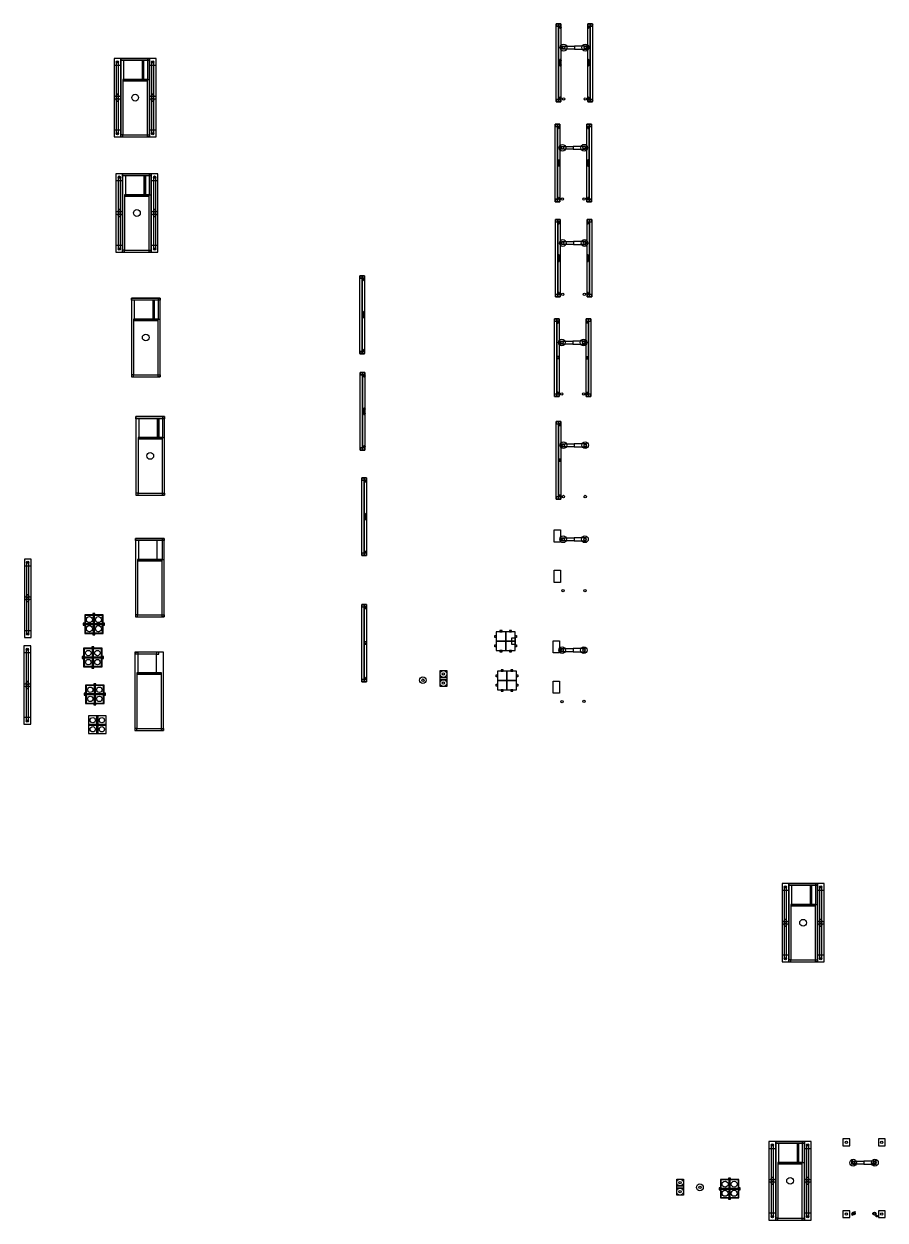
# Model space of a CAD drawing. Header units: millimetres. Extents: x -2747 to -1468, y 545 to 3386.
# Drawn here: x -2747 to -1468, y 545 to 2322 of the extents above; entities that cross this region are included whole.
import ezdxf

# ---------------------------------------------------------------- set-up
doc = ezdxf.new("R2010")
doc.units = ezdxf.units.MM
doc.header["$MEASUREMENT"] = 0

msp = doc.modelspace()

# ---------------------------------------------------------------- linework, layer by layer
for p, q in [((-1517.3, 632.4, 3), (-1515.2, 630.3, 3)), ((-1480.8, 632.4, 3), (-1482.8, 630.3, 3)), ((-1517.3, 551.9, 3), (-1511.6, 557.7, 3)), ((-1511.6, 556.1, 3), (-1517.3, 551.9, 3)), ((-1517.3, 551.9, 3), (-1515.3, 553.9, 3)), ((-1515.3, 553.9, 3), (-1511.6, 557.7, 3)), ((-1480.8, 551.9, 3), (-1482.9, 553.9, 3))]:
    msp.add_line(p, q)
for points, elevation in [([(-1952.6, 2206.4), (-1956.1, 2206.4), (-1956.1, 2321.6), (-1952.6, 2321.6)], 5), ([(-1949.1, 2321.6), (-1956.1, 2321.6), (-1956.1, 2318.1), (-1949.1, 2318.1)], 5), ([(-1956.1, 2318.1), (-1956.1, 2321.6), (-1952.6, 2321.6), (-1952.6, 2318.1)], 5), ([(-1949.1, 2206.4), (-1952.6, 2206.4), (-1952.6, 2321.6), (-1949.1, 2321.6)], 5), ([(-1952.6, 2316.4), (-1949.1, 2316.4), (-1949.1, 2318.1), (-1952.6, 2318.1)], 5), ([(-1909.1, 2321.6), (-1905.6, 2321.6), (-1905.6, 2206.4), (-1909.1, 2206.4)], 5), ([(-1909.1, 2318.1), (-1902.1, 2318.1), (-1902.1, 2321.6), (-1909.1, 2321.6)], 5), ([(-1909.1, 2318.1), (-1905.6, 2318.1), (-1905.6, 2316.4), (-1909.1, 2316.4)], 5), ([(-1905.6, 2321.6), (-1902.1, 2321.6), (-1902.1, 2206.4), (-1905.6, 2206.4)], 5), ([(-1905.6, 2318.1), (-1902.1, 2318.1), (-1902.1, 2321.6), (-1905.6, 2321.6)], 5), ([(-1929.1, 2284.2), (-1947.3, 2284.2), (-1947.3, 2288.6), (-1929.1, 2288.6)], 3), ([(-1929.1, 2284.2), (-1910.8, 2284.2), (-1910.8, 2288.6), (-1929.1, 2288.6)], 3), ([(-2612.8, 2153.8), (-2602.8, 2153.8), (-2602.8, 2270.3), (-2612.8, 2270.3)], -145.5), ([(-2612.8, 2260.3), (-2602.8, 2260.3), (-2602.8, 2270.3), (-2612.8, 2270.3)], -145.5), ([(-2609.6, 2158.8), (-2606.1, 2158.8), (-2606.1, 2265.3), (-2609.6, 2265.3)], -145.5), ([(-2602.8, 2153.8), (-2560.3, 2153.8), (-2560.3, 2270.3), (-2602.8, 2270.3)], -145.5), ([(-2602.8, 2153.8), (-2560.3, 2153.8), (-2560.3, 2270.3), (-2602.8, 2270.3)], -142.5), ([(-2602.8, 2270.3), (-2560.3, 2270.3), (-2560.3, 2267.3), (-2602.8, 2267.3)], -142.5), ([(-2598.6, 2239.3), (-2570.6, 2239.3), (-2570.6, 2267.3), (-2598.6, 2267.3)], -142.5), ([(-2570.6, 2239.3), (-2568.6, 2239.3), (-2568.6, 2267.3), (-2570.6, 2267.3)], -142.5), ([(-2563.3, 2239.3), (-2560.3, 2239.3), (-2560.3, 2270.3), (-2563.3, 2270.3)], -142.5), ([(-2560.3, 2153.8), (-2550.3, 2153.8), (-2550.3, 2270.3), (-2560.3, 2270.3)], -145.5), ([(-2560.3, 2260.3), (-2550.3, 2260.3), (-2550.3, 2270.3), (-2560.3, 2270.3)], -145.5), ([(-2557.1, 2158.8), (-2553.6, 2158.8), (-2553.6, 2265.3), (-2557.1, 2265.3)], -145.5), ([(-1952.6, 2265.8), (-1949.1, 2265.8), (-1949.1, 2267.5), (-1952.6, 2267.5)], 5), ([(-1952.6, 2264), (-1949.1, 2264), (-1949.1, 2265.8), (-1952.6, 2265.8)], 5), ([(-1952.6, 2264), (-1949.1, 2264), (-1949.1, 2262.3), (-1952.6, 2262.3)], 5), ([(-1949.1, 2262.3), (-1952.6, 2262.3), (-1952.6, 2260.5), (-1949.1, 2260.5)], 5), ([(-1909.1, 2265.8), (-1905.6, 2265.8), (-1905.6, 2267.5), (-1909.1, 2267.5)], 5), ([(-1905.6, 2264), (-1909.1, 2264), (-1909.1, 2265.8), (-1905.6, 2265.8)], 5), ([(-1905.6, 2264), (-1909.1, 2264), (-1909.1, 2262.3), (-1905.6, 2262.3)], 5), ([(-1905.6, 2262.3), (-1909.1, 2262.3), (-1909.1, 2260.5), (-1905.6, 2260.5)], 5), ([(-2599.8, 2237.3), (-2563.3, 2237.3), (-2563.3, 2239.3), (-2599.8, 2239.3)], -142.5), ([(-2599.8, 2237.3), (-2598.6, 2237.3), (-2598.6, 2239.3), (-2599.8, 2239.3)], -142.5), ([(-2587.1, 2239.3), (-2584.6, 2239.3), (-2584.6, 2237.3), (-2587.1, 2237.3)], -142.5), ([(-2584.6, 2239.3), (-2582.1, 2239.3), (-2582.1, 2237.3), (-2584.6, 2237.3)], -142.5), ([(-2599.8, 2156.8), (-2563.3, 2156.8), (-2563.3, 2237.3), (-2599.8, 2237.3)], -142.5), ([(-2612.8, 2210.6), (-2602.8, 2210.6), (-2602.8, 2213.6), (-2612.8, 2213.6)], -145.5), ([(-2609.6, 2213.6), (-2606.1, 2213.6), (-2606.1, 2217.1), (-2609.6, 2217.1)], -145.5), ([(-2609.6, 2207.1), (-2606.1, 2207.1), (-2606.1, 2210.6), (-2609.6, 2210.6)], -145.5), ([(-2560.3, 2210.6), (-2550.3, 2210.6), (-2550.3, 2213.6), (-2560.3, 2213.6)], -145.5), ([(-2557.1, 2213.6), (-2553.6, 2213.6), (-2553.6, 2217.1), (-2557.1, 2217.1)], -145.5), ([(-2557.1, 2207.1), (-2553.6, 2207.1), (-2553.6, 2210.6), (-2557.1, 2210.6)], -145.5), ([(-1949.1, 2209.6), (-1956.1, 2209.6), (-1956.1, 2206.1), (-1949.1, 2206.1)], 5), ([(-1956.1, 2209.6), (-1956.1, 2206.1), (-1952.6, 2206.1), (-1952.6, 2209.6)], 5), ([(-1949.1, 2209.6), (-1952.6, 2209.6), (-1952.6, 2211.4), (-1949.1, 2211.4)], 5), ([(-1905.6, 2211.4), (-1909.1, 2211.4), (-1909.1, 2209.6), (-1905.6, 2209.6)], 5), ([(-1909.1, 2206.1), (-1902.1, 2206.1), (-1902.1, 2209.6), (-1909.1, 2209.6)], 5), ([(-1905.6, 2209.6), (-1905.6, 2206.1), (-1902.1, 2206.1), (-1902.1, 2209.6)], 5), ([(-1954.3, 2057.6), (-1957.8, 2057.6), (-1957.8, 2172.8), (-1954.3, 2172.8)], 5), ([(-1950.8, 2172.8), (-1957.8, 2172.8), (-1957.8, 2169.3), (-1950.8, 2169.3)], 5), ([(-1957.8, 2169.3), (-1957.8, 2172.8), (-1954.3, 2172.8), (-1954.3, 2169.3)], 5), ([(-1950.8, 2057.6), (-1954.3, 2057.6), (-1954.3, 2172.8), (-1950.8, 2172.8)], 5), ([(-1954.3, 2167.6), (-1950.8, 2167.6), (-1950.8, 2169.3), (-1954.3, 2169.3)], 5), ([(-1910.8, 2172.8), (-1907.3, 2172.8), (-1907.3, 2057.6), (-1910.8, 2057.6)], 5), ([(-1910.8, 2169.3), (-1903.8, 2169.3), (-1903.8, 2172.8), (-1910.8, 2172.8)], 5), ([(-1910.8, 2169.3), (-1907.3, 2169.3), (-1907.3, 2167.6), (-1910.8, 2167.6)], 5), ([(-1907.3, 2172.8), (-1903.8, 2172.8), (-1903.8, 2057.6), (-1907.3, 2057.6)], 5), ([(-1907.3, 2169.3), (-1903.8, 2169.3), (-1903.8, 2172.8), (-1907.3, 2172.8)], 5), ([(-2612.8, 2153.8), (-2602.8, 2153.8), (-2602.8, 2163.8), (-2612.8, 2163.8)], -145.5), ([(-2599.8, 2156.8), (-2602.8, 2156.8), (-2602.8, 2153.8), (-2599.8, 2153.8)], -142.5), ([(-2563.3, 2156.8), (-2560.3, 2156.8), (-2560.3, 2153.8), (-2563.3, 2153.8)], -142.5), ([(-2560.3, 2153.8), (-2550.3, 2153.8), (-2550.3, 2163.8), (-2560.3, 2163.8)], -145.5), ([(-1930.8, 2135.4), (-1949.1, 2135.4), (-1949.1, 2139.8), (-1930.8, 2139.8)], 3), ([(-1930.8, 2135.4), (-1912.6, 2135.4), (-1912.6, 2139.8), (-1930.8, 2139.8)], 3), ([(-1954.3, 2117), (-1950.8, 2117), (-1950.8, 2118.7), (-1954.3, 2118.7)], 5), ([(-1954.3, 2115.2), (-1950.8, 2115.2), (-1950.8, 2117), (-1954.3, 2117)], 5), ([(-1954.3, 2115.2), (-1950.8, 2115.2), (-1950.8, 2113.5), (-1954.3, 2113.5)], 5), ([(-1910.8, 2117), (-1907.3, 2117), (-1907.3, 2118.7), (-1910.8, 2118.7)], 5), ([(-1907.3, 2115.2), (-1910.8, 2115.2), (-1910.8, 2117), (-1907.3, 2117)], 5), ([(-1907.3, 2115.2), (-1910.8, 2115.2), (-1910.8, 2113.5), (-1907.3, 2113.5)], 5), ([(-2610.2, 1982.5), (-2600.2, 1982.5), (-2600.2, 2099), (-2610.2, 2099)], -145.5), ([(-2610.2, 2089), (-2600.2, 2089), (-2600.2, 2099), (-2610.2, 2099)], -145.5), ([(-2600.2, 1982.5), (-2557.7, 1982.5), (-2557.7, 2099), (-2600.2, 2099)], -145.5), ([(-2600.2, 1982.5), (-2557.7, 1982.5), (-2557.7, 2099), (-2600.2, 2099)], -142.5), ([(-2600.2, 2099), (-2557.7, 2099), (-2557.7, 2096), (-2600.2, 2096)], -142.5), ([(-2560.7, 2068), (-2557.7, 2068), (-2557.7, 2099), (-2560.7, 2099)], -142.5), ([(-2557.7, 1982.5), (-2547.7, 1982.5), (-2547.7, 2099), (-2557.7, 2099)], -145.5), ([(-2557.7, 2089), (-2547.7, 2089), (-2547.7, 2099), (-2557.7, 2099)], -145.5), ([(-1950.8, 2113.5), (-1954.3, 2113.5), (-1954.3, 2111.7), (-1950.8, 2111.7)], 5), ([(-1907.3, 2113.5), (-1910.8, 2113.5), (-1910.8, 2111.7), (-1907.3, 2111.7)], 5), ([(-2606.9, 1987.5), (-2603.4, 1987.5), (-2603.4, 2094), (-2606.9, 2094)], -145.5), ([(-2595.9, 2068), (-2567.9, 2068), (-2567.9, 2096), (-2595.9, 2096)], -142.5), ([(-2567.9, 2068), (-2565.9, 2068), (-2565.9, 2096), (-2567.9, 2096)], -142.5), ([(-2554.4, 1987.5), (-2550.9, 1987.5), (-2550.9, 2094), (-2554.4, 2094)], -145.5), ([(-2597.2, 2066), (-2560.7, 2066), (-2560.7, 2068), (-2597.2, 2068)], -142.5), ([(-2597.2, 2066), (-2595.9, 2066), (-2595.9, 2068), (-2597.2, 2068)], -142.5), ([(-2597.2, 1985.5), (-2560.7, 1985.5), (-2560.7, 2066), (-2597.2, 2066)], -142.5), ([(-2584.4, 2068), (-2581.9, 2068), (-2581.9, 2066), (-2584.4, 2066)], -142.5), ([(-2581.9, 2068), (-2579.4, 2068), (-2579.4, 2066), (-2581.9, 2066)], -142.5), ([(-1950.8, 2061.1), (-1957.8, 2061.1), (-1957.8, 2057.6), (-1950.8, 2057.6)], 5), ([(-1957.8, 2061.1), (-1957.8, 2057.6), (-1954.3, 2057.6), (-1954.3, 2061.1)], 5), ([(-1950.8, 2061.1), (-1954.3, 2061.1), (-1954.3, 2062.8), (-1950.8, 2062.8)], 5), ([(-1907.3, 2062.8), (-1910.8, 2062.8), (-1910.8, 2061.1), (-1907.3, 2061.1)], 5), ([(-1910.8, 2057.6), (-1903.8, 2057.6), (-1903.8, 2061.1), (-1910.8, 2061.1)], 5), ([(-1907.3, 2061.1), (-1907.3, 2057.6), (-1903.8, 2057.6), (-1903.8, 2061.1)], 5), ([(-2606.9, 2042.3), (-2603.4, 2042.3), (-2603.4, 2045.8), (-2606.9, 2045.8)], -145.5), ([(-2554.4, 2042.3), (-2550.9, 2042.3), (-2550.9, 2045.8), (-2554.4, 2045.8)], -145.5), ([(-2610.2, 2039.3), (-2600.2, 2039.3), (-2600.2, 2042.3), (-2610.2, 2042.3)], -145.5), ([(-2606.9, 2035.8), (-2603.4, 2035.8), (-2603.4, 2039.3), (-2606.9, 2039.3)], -145.5), ([(-2557.7, 2039.3), (-2547.7, 2039.3), (-2547.7, 2042.3), (-2557.7, 2042.3)], -145.5), ([(-2554.4, 2035.8), (-2550.9, 2035.8), (-2550.9, 2039.3), (-2554.4, 2039.3)], -145.5), ([(-1953.8, 1916.1), (-1957.3, 1916.1), (-1957.3, 2031.3), (-1953.8, 2031.3)], 5), ([(-1950.3, 2031.3), (-1957.3, 2031.3), (-1957.3, 2027.8), (-1950.3, 2027.8)], 5), ([(-1950.3, 1916.1), (-1953.8, 1916.1), (-1953.8, 2031.3), (-1950.3, 2031.3)], 5), ([(-1953.8, 2026.1), (-1950.3, 2026.1), (-1950.3, 2027.8), (-1953.8, 2027.8)], 5), ([(-1910.3, 2031.3), (-1906.8, 2031.3), (-1906.8, 1916.1), (-1910.3, 1916.1)], 5), ([(-1910.3, 2027.8), (-1903.3, 2027.8), (-1903.3, 2031.3), (-1910.3, 2031.3)], 5), ([(-1910.3, 2027.8), (-1906.8, 2027.8), (-1906.8, 2026.1), (-1910.3, 2026.1)], 5), ([(-1906.8, 2031.3), (-1903.3, 2031.3), (-1903.3, 1916.1), (-1906.8, 1916.1)], 5), ([(-2610.2, 1982.5), (-2600.2, 1982.5), (-2600.2, 1992.5), (-2610.2, 1992.5)], -145.5), ([(-2557.7, 1982.5), (-2547.7, 1982.5), (-2547.7, 1992.5), (-2557.7, 1992.5)], -145.5), ([(-1930.3, 1993.9), (-1948.5, 1993.9), (-1948.5, 1998.3), (-1930.3, 1998.3)], 3), ([(-1930.3, 1993.9), (-1912, 1993.9), (-1912, 1998.3), (-1930.3, 1998.3)], 3), ([(-2597.2, 1985.5), (-2600.2, 1985.5), (-2600.2, 1982.5), (-2597.2, 1982.5)], -142.5), ([(-2560.7, 1985.5), (-2557.7, 1985.5), (-2557.7, 1982.5), (-2560.7, 1982.5)], -142.5), ([(-1953.8, 1975.5), (-1950.3, 1975.5), (-1950.3, 1977.2), (-1953.8, 1977.2)], 5), ([(-1953.8, 1973.7), (-1950.3, 1973.7), (-1950.3, 1975.5), (-1953.8, 1975.5)], 5), ([(-1953.8, 1973.7), (-1950.3, 1973.7), (-1950.3, 1972), (-1953.8, 1972)], 5), ([(-1910.3, 1975.5), (-1906.8, 1975.5), (-1906.8, 1977.2), (-1910.3, 1977.2)], 5), ([(-1906.8, 1973.7), (-1910.3, 1973.7), (-1910.3, 1975.5), (-1906.8, 1975.5)], 5), ([(-1906.8, 1973.7), (-1910.3, 1973.7), (-1910.3, 1972), (-1906.8, 1972)], 5), ([(-1950.3, 1972), (-1953.8, 1972), (-1953.8, 1970.2), (-1950.3, 1970.2)], 5), ([(-1906.8, 1972), (-1910.3, 1972), (-1910.3, 1970.2), (-1906.8, 1970.2)], 5), ([(-2244.5, 1832), (-2248, 1832), (-2248, 1947.3), (-2244.5, 1947.3)], 5), ([(-2241, 1947.3), (-2248, 1947.3), (-2248, 1943.8), (-2241, 1943.8)], 5), ([(-2248, 1943.8), (-2248, 1947.3), (-2244.5, 1947.3), (-2244.5, 1943.8)], 5), ([(-2241, 1832), (-2244.5, 1832), (-2244.5, 1947.3), (-2241, 1947.3)], 5), ([(-2244.5, 1942), (-2241, 1942), (-2241, 1943.8), (-2244.5, 1943.8)], 5), ([(-1950.3, 1919.6), (-1957.3, 1919.6), (-1957.3, 1916.1), (-1950.3, 1916.1)], 5), ([(-1950.3, 1919.6), (-1953.8, 1919.6), (-1953.8, 1921.3), (-1950.3, 1921.3)], 5), ([(-1906.8, 1921.3), (-1910.3, 1921.3), (-1910.3, 1919.6), (-1906.8, 1919.6)], 5), ([(-1910.3, 1916.1), (-1903.3, 1916.1), (-1903.3, 1919.6), (-1910.3, 1919.6)], 5), ([(-2587.1, 1797.6), (-2544.6, 1797.6), (-2544.6, 1914.1), (-2587.1, 1914.1)], -145.5), ([(-2587.1, 1797.6), (-2544.6, 1797.6), (-2544.6, 1914.1), (-2587.1, 1914.1)], -142.5), ([(-2587.1, 1914.1), (-2544.6, 1914.1), (-2544.6, 1911.1), (-2587.1, 1911.1)], -142.5), ([(-2582.8, 1883.1), (-2554.8, 1883.1), (-2554.8, 1911.1), (-2582.8, 1911.1)], -142.5), ([(-2554.8, 1883.1), (-2552.8, 1883.1), (-2552.8, 1911.1), (-2554.8, 1911.1)], -142.5), ([(-2547.6, 1883.1), (-2544.6, 1883.1), (-2544.6, 1914.1), (-2547.6, 1914.1)], -142.5), ([(-2244.5, 1891.4), (-2241, 1891.4), (-2241, 1893.2), (-2244.5, 1893.2)], 5), ([(-2244.5, 1889.7), (-2241, 1889.7), (-2241, 1891.4), (-2244.5, 1891.4)], 5), ([(-2244.5, 1889.7), (-2241, 1889.7), (-2241, 1887.9), (-2244.5, 1887.9)], 5), ([(-2241, 1887.9), (-2244.5, 1887.9), (-2244.5, 1886.2), (-2241, 1886.2)], 5), ([(-1955.2, 1768.3), (-1958.7, 1768.3), (-1958.7, 1883.6), (-1955.2, 1883.6)], 5), ([(-1951.7, 1883.6), (-1958.7, 1883.6), (-1958.7, 1880.1), (-1951.7, 1880.1)], 5), ([(-1951.7, 1768.3), (-1955.2, 1768.3), (-1955.2, 1883.6), (-1951.7, 1883.6)], 5), ([(-1911.7, 1883.6), (-1908.2, 1883.6), (-1908.2, 1768.3), (-1911.7, 1768.3)], 5), ([(-1911.7, 1880.1), (-1904.7, 1880.1), (-1904.7, 1883.6), (-1911.7, 1883.6)], 5), ([(-1908.2, 1883.6), (-1904.7, 1883.6), (-1904.7, 1768.3), (-1908.2, 1768.3)], 5), ([(-2584.1, 1881.1), (-2547.6, 1881.1), (-2547.6, 1883.1), (-2584.1, 1883.1)], -142.5), ([(-2584.1, 1881.1), (-2582.8, 1881.1), (-2582.8, 1883.1), (-2584.1, 1883.1)], -142.5), ([(-2584.1, 1800.6), (-2547.6, 1800.6), (-2547.6, 1881.1), (-2584.1, 1881.1)], -142.5), ([(-2571.3, 1883.1), (-2568.8, 1883.1), (-2568.8, 1881.1), (-2571.3, 1881.1)], -142.5), ([(-2568.8, 1883.1), (-2566.3, 1883.1), (-2566.3, 1881.1), (-2568.8, 1881.1)], -142.5), ([(-1955.2, 1878.3), (-1951.7, 1878.3), (-1951.7, 1880.1), (-1955.2, 1880.1)], 5), ([(-1911.7, 1880.1), (-1908.2, 1880.1), (-1908.2, 1878.3), (-1911.7, 1878.3)], 5), ([(-1931.7, 1846.1), (-1949.9, 1846.1), (-1949.9, 1850.6), (-1931.7, 1850.6)], 3), ([(-1931.7, 1846.1), (-1913.4, 1846.1), (-1913.4, 1850.6), (-1931.7, 1850.6)], 3), ([(-2241, 1835.3), (-2248, 1835.3), (-2248, 1831.8), (-2241, 1831.8)], 5), ([(-2248, 1835.3), (-2248, 1831.8), (-2244.5, 1831.8), (-2244.5, 1835.3)], 5), ([(-2241, 1835.3), (-2244.5, 1835.3), (-2244.5, 1837), (-2241, 1837)], 5), ([(-1955.2, 1825.9), (-1951.7, 1825.9), (-1951.7, 1827.7), (-1955.2, 1827.7)], 5), ([(-1955.2, 1825.9), (-1951.7, 1825.9), (-1951.7, 1824.2), (-1955.2, 1824.2)], 5), ([(-1908.2, 1825.9), (-1911.7, 1825.9), (-1911.7, 1827.7), (-1908.2, 1827.7)], 5), ([(-1908.2, 1825.9), (-1911.7, 1825.9), (-1911.7, 1824.2), (-1908.2, 1824.2)], 5), ([(-2584.1, 1800.6), (-2587.1, 1800.6), (-2587.1, 1797.6), (-2584.1, 1797.6)], -142.5), ([(-2547.6, 1800.6), (-2544.6, 1800.6), (-2544.6, 1797.6), (-2547.6, 1797.6)], -142.5), ([(-2243.7, 1688.6), (-2247.2, 1688.6), (-2247.2, 1803.9), (-2243.7, 1803.9)], 5), ([(-2240.2, 1803.9), (-2247.2, 1803.9), (-2247.2, 1800.4), (-2240.2, 1800.4)], 5), ([(-2247.2, 1800.4), (-2247.2, 1803.9), (-2243.7, 1803.9), (-2243.7, 1800.4)], 5), ([(-2240.2, 1688.6), (-2243.7, 1688.6), (-2243.7, 1803.9), (-2240.2, 1803.9)], 5), ([(-2243.7, 1798.6), (-2240.2, 1798.6), (-2240.2, 1800.4), (-2243.7, 1800.4)], 5), ([(-1951.7, 1771.8), (-1958.7, 1771.8), (-1958.7, 1768.3), (-1951.7, 1768.3)], 5), ([(-1951.7, 1771.8), (-1955.2, 1771.8), (-1955.2, 1773.6), (-1951.7, 1773.6)], 5), ([(-1908.2, 1773.6), (-1911.7, 1773.6), (-1911.7, 1771.8), (-1908.2, 1771.8)], 5), ([(-1911.7, 1768.3), (-1904.7, 1768.3), (-1904.7, 1771.8), (-1911.7, 1771.8)], 5), ([(-2243.7, 1748), (-2240.2, 1748), (-2240.2, 1749.8), (-2243.7, 1749.8)], 5), ([(-2243.7, 1746.3), (-2240.2, 1746.3), (-2240.2, 1748), (-2243.7, 1748)], 5), ([(-2243.7, 1746.3), (-2240.2, 1746.3), (-2240.2, 1744.5), (-2243.7, 1744.5)], 5), ([(-2240.2, 1744.5), (-2243.7, 1744.5), (-2243.7, 1742.8), (-2240.2, 1742.8)], 5), ([(-2580.3, 1621.8), (-2537.8, 1621.8), (-2537.8, 1738.3), (-2580.3, 1738.3)], -148.5), ([(-2580.3, 1621.8), (-2537.8, 1621.8), (-2537.8, 1738.3), (-2580.3, 1738.3)], -145.5), ([(-2580.3, 1738.3), (-2537.8, 1738.3), (-2537.8, 1735.3), (-2580.3, 1735.3)], -145.5), ([(-2576.1, 1707.3), (-2548.1, 1707.3), (-2548.1, 1735.3), (-2576.1, 1735.3)], -145.5), ([(-2548.1, 1707.3), (-2546.1, 1707.3), (-2546.1, 1735.3), (-2548.1, 1735.3)], -145.5), ([(-2540.8, 1707.3), (-2537.8, 1707.3), (-2537.8, 1738.3), (-2540.8, 1738.3)], -145.5), ([(-1952.8, 1615.9), (-1956.3, 1615.9), (-1956.3, 1731.1), (-1952.8, 1731.1)], 5), ([(-1949.3, 1731.1), (-1956.3, 1731.1), (-1956.3, 1727.6), (-1949.3, 1727.6)], 5), ([(-1949.3, 1615.9), (-1952.8, 1615.9), (-1952.8, 1731.1), (-1949.3, 1731.1)], 5), ([(-1952.8, 1725.9), (-1949.3, 1725.9), (-1949.3, 1727.6), (-1952.8, 1727.6)], 5), ([(-2577.3, 1705.3), (-2540.8, 1705.3), (-2540.8, 1707.3), (-2577.3, 1707.3)], -145.5), ([(-2577.3, 1705.3), (-2576.1, 1705.3), (-2576.1, 1707.3), (-2577.3, 1707.3)], -145.5), ([(-2564.6, 1707.3), (-2562.1, 1707.3), (-2562.1, 1705.3), (-2564.6, 1705.3)], -145.5), ([(-2562.1, 1707.3), (-2559.6, 1707.3), (-2559.6, 1705.3), (-2562.1, 1705.3)], -145.5), ([(-2577.3, 1624.8), (-2540.8, 1624.8), (-2540.8, 1705.3), (-2577.3, 1705.3)], -145.5), ([(-2240.2, 1692.1), (-2247.2, 1692.1), (-2247.2, 1688.6), (-2240.2, 1688.6)], 5), ([(-2247.2, 1692.1), (-2247.2, 1688.6), (-2243.7, 1688.6), (-2243.7, 1692.1)], 5), ([(-2240.2, 1692.1), (-2243.7, 1692.1), (-2243.7, 1693.9), (-2240.2, 1693.9)], 5), ([(-1929.3, 1693.7), (-1947.6, 1693.7), (-1947.6, 1698.1), (-1929.3, 1698.1)], 3), ([(-1929.3, 1693.7), (-1911.1, 1693.7), (-1911.1, 1698.1), (-1929.3, 1698.1)], 3), ([(-1952.8, 1673.5), (-1949.3, 1673.5), (-1949.3, 1675.2), (-1952.8, 1675.2)], 5), ([(-1952.8, 1673.5), (-1949.3, 1673.5), (-1949.3, 1671.7), (-1952.8, 1671.7)], 5), ([(-2241.5, 1532.1), (-2245, 1532.1), (-2245, 1647.3), (-2241.5, 1647.3)], 5), ([(-2238, 1647.3), (-2245, 1647.3), (-2245, 1643.8), (-2238, 1643.8)], 5), ([(-2238, 1532.1), (-2241.5, 1532.1), (-2241.5, 1647.3), (-2238, 1647.3)], 5), ([(-2241.5, 1642.1), (-2238, 1642.1), (-2238, 1643.8), (-2241.5, 1643.8)], 5), ([(-2577.3, 1624.8), (-2580.3, 1624.8), (-2580.3, 1621.8), (-2577.3, 1621.8)], -145.5), ([(-2540.8, 1624.8), (-2537.8, 1624.8), (-2537.8, 1621.8), (-2540.8, 1621.8)], -145.5), ([(-1949.3, 1619.4), (-1956.3, 1619.4), (-1956.3, 1615.9), (-1949.3, 1615.9)], 5), ([(-1949.3, 1619.4), (-1952.8, 1619.4), (-1952.8, 1621.1), (-1949.3, 1621.1)], 5), ([(-2241.5, 1591.5), (-2238, 1591.5), (-2238, 1593.2), (-2241.5, 1593.2)], 5), ([(-2241.5, 1589.7), (-2238, 1589.7), (-2238, 1591.5), (-2241.5, 1591.5)], 5), ([(-2241.5, 1589.7), (-2238, 1589.7), (-2238, 1588), (-2241.5, 1588)], 5), ([(-2238, 1588), (-2241.5, 1588), (-2241.5, 1586.2), (-2238, 1586.2)], 5), ([(-1959, 1552.1), (-1959, 1570.1), (-1949.7, 1570.1), (-1949.7, 1552.1)], 5), ([(-2580.9, 1440.8), (-2538.4, 1440.8), (-2538.4, 1557.3), (-2580.9, 1557.3)], -148.5), ([(-2580.9, 1557.3), (-2538.4, 1557.3), (-2538.4, 1554.3), (-2580.9, 1554.3)], -148.5), ([(-2576.7, 1526.3), (-2548.7, 1526.3), (-2548.7, 1554.3), (-2576.7, 1554.3)], -148.5), ([(-2541.4, 1526.3), (-2538.4, 1526.3), (-2538.4, 1557.3), (-2541.4, 1557.3)], -148.5), ([(-1929.7, 1553.9), (-1948, 1553.9), (-1948, 1558.4), (-1929.7, 1558.4)], 3), ([(-1929.7, 1553.9), (-1911.5, 1553.9), (-1911.5, 1558.4), (-1929.7, 1558.4)], 3), ([(-2238, 1535.6), (-2245, 1535.6), (-2245, 1532.1), (-2238, 1532.1)], 5), ([(-2238, 1535.6), (-2241.5, 1535.6), (-2241.5, 1537.3), (-2238, 1537.3)], 5), ([(-2746, 1410.3), (-2736, 1410.3), (-2736, 1526.8), (-2746, 1526.8)], -18), ([(-2746, 1516.8), (-2736, 1516.8), (-2736, 1526.8), (-2746, 1526.8)], -18), ([(-2742.7, 1415.3), (-2739.2, 1415.3), (-2739.2, 1521.8), (-2742.7, 1521.8)], -18), ([(-2577.9, 1524.3), (-2541.4, 1524.3), (-2541.4, 1526.3), (-2577.9, 1526.3)], -148.5), ([(-2577.9, 1524.3), (-2576.7, 1524.3), (-2576.7, 1526.3), (-2577.9, 1526.3)], -148.5), ([(-2577.9, 1443.8), (-2541.4, 1443.8), (-2541.4, 1524.3), (-2577.9, 1524.3)], -148.5), ([(-1959, 1492.1), (-1959, 1510.1), (-1949.7, 1510.1), (-1949.7, 1492.1)], 5), ([(-2746, 1467.1), (-2736, 1467.1), (-2736, 1470.1), (-2746, 1470.1)], -18), ([(-2742.7, 1470.1), (-2739.2, 1470.1), (-2739.2, 1473.6), (-2742.7, 1473.6)], -18), ([(-2742.7, 1463.6), (-2739.2, 1463.6), (-2739.2, 1467.1), (-2742.7, 1467.1)], -18), ([(-2241.5, 1344.3), (-2245, 1344.3), (-2245, 1459.5), (-2241.5, 1459.5)], 5), ([(-2238, 1459.5), (-2245, 1459.5), (-2245, 1456), (-2238, 1456)], 5), ([(-2238, 1344.3), (-2241.5, 1344.3), (-2241.5, 1459.5), (-2238, 1459.5)], 5), ([(-2656.5, 1416.4), (-2629, 1416.4), (-2629, 1443.9), (-2656.5, 1443.9)], -148.5), ([(-2655.8, 1430.6), (-2643.3, 1430.6), (-2643.3, 1443.1), (-2655.8, 1443.1)], -148.5), ([(-2644.3, 1443.9), (-2641.3, 1443.9), (-2641.3, 1445.9), (-2644.3, 1445.9)], -148.5), ([(-2643.3, 1417.1), (-2642.3, 1417.1), (-2642.3, 1443.1), (-2643.3, 1443.1)], -148.5), ([(-2642.3, 1430.6), (-2629.8, 1430.6), (-2629.8, 1443.1), (-2642.3, 1443.1)], -148.5), ([(-2577.9, 1443.8), (-2580.9, 1443.8), (-2580.9, 1440.8), (-2577.9, 1440.8)], -148.5), ([(-2541.4, 1443.8), (-2538.4, 1443.8), (-2538.4, 1440.8), (-2541.4, 1440.8)], -148.5), ([(-2241.5, 1454.3), (-2238, 1454.3), (-2238, 1456), (-2241.5, 1456)], 5), ([(-2658.5, 1428.6), (-2656.5, 1428.6), (-2656.5, 1431.6), (-2658.5, 1431.6)], -148.5), ([(-2655.8, 1429.6), (-2643.3, 1429.6), (-2643.3, 1430.6), (-2655.8, 1430.6)], -148.5), ([(-2655.8, 1417.1), (-2643.3, 1417.1), (-2643.3, 1429.6), (-2655.8, 1429.6)], -148.5), ([(-2642.3, 1429.6), (-2629.8, 1429.6), (-2629.8, 1430.6), (-2642.3, 1430.6)], -148.5), ([(-2642.3, 1417.1), (-2629.8, 1417.1), (-2629.8, 1429.6), (-2642.3, 1429.6)], -148.5), ([(-2629, 1428.6), (-2627, 1428.6), (-2627, 1431.6), (-2629, 1431.6)], -148.5), ([(-2746, 1410.3), (-2736, 1410.3), (-2736, 1420.3), (-2746, 1420.3)], -18), ([(-2644.3, 1414.4), (-2641.3, 1414.4), (-2641.3, 1416.4), (-2644.3, 1416.4)], -148.5), ([(-2241.5, 1401.9), (-2238, 1401.9), (-2238, 1403.6), (-2241.5, 1403.6)], 5), ([(-1960.5, 1387.4), (-1960.5, 1405.4), (-1951.2, 1405.4), (-1951.2, 1387.4)], 5), ([(-2746.7, 1281.4), (-2736.7, 1281.4), (-2736.7, 1397.9), (-2746.7, 1397.9)], -18), ([(-2746.7, 1387.9), (-2736.7, 1387.9), (-2736.7, 1397.9), (-2746.7, 1397.9)], -18), ([(-2743.5, 1286.4), (-2740, 1286.4), (-2740, 1392.9), (-2743.5, 1392.9)], -18), ([(-2658.1, 1366.7), (-2630.6, 1366.7), (-2630.6, 1394.2), (-2658.1, 1394.2)], -148.5), ([(-2657.4, 1381), (-2644.9, 1381), (-2644.9, 1393.5), (-2657.4, 1393.5)], -148.5), ([(-2645.9, 1394.2), (-2642.9, 1394.2), (-2642.9, 1396.2), (-2645.9, 1396.2)], -148.5), ([(-2644.9, 1367.5), (-2643.9, 1367.5), (-2643.9, 1393.5), (-2644.9, 1393.5)], -148.5), ([(-2643.9, 1381), (-2631.4, 1381), (-2631.4, 1393.5), (-2643.9, 1393.5)], -148.5), ([(-2581.8, 1272.1), (-2539.3, 1272.1), (-2539.3, 1388.6), (-2581.8, 1388.6)], -148.5), ([(-2577.6, 1385.6), (-2580.6, 1385.6), (-2580.6, 1388.6), (-2577.6, 1388.6)], -148.5), ([(-2549.6, 1385.6), (-2546.6, 1385.6), (-2546.6, 1388.6), (-2549.6, 1388.6)], -148.5), ([(-2241.5, 1401.9), (-2238, 1401.9), (-2238, 1400.1), (-2241.5, 1400.1)], 5), ([(-1931.2, 1389.2), (-1949.5, 1389.2), (-1949.5, 1393.7), (-1931.2, 1393.7)], 3), ([(-1931.2, 1389.2), (-1913, 1389.2), (-1913, 1393.7), (-1931.2, 1393.7)], 3), ([(-2660.1, 1379), (-2658.1, 1379), (-2658.1, 1382), (-2660.1, 1382)], -148.5), ([(-2657.4, 1380), (-2644.9, 1380), (-2644.9, 1381), (-2657.4, 1381)], -148.5), ([(-2657.4, 1367.5), (-2644.9, 1367.5), (-2644.9, 1380), (-2657.4, 1380)], -148.5), ([(-2643.9, 1380), (-2631.4, 1380), (-2631.4, 1381), (-2643.9, 1381)], -148.5), ([(-2643.9, 1367.5), (-2631.4, 1367.5), (-2631.4, 1380), (-2643.9, 1380)], -148.5), ([(-2630.6, 1379), (-2628.6, 1379), (-2628.6, 1382), (-2630.6, 1382)], -148.5), ([(-2577.6, 1357.6), (-2549.6, 1357.6), (-2549.6, 1385.6), (-2577.6, 1385.6)], -148.5), ([(-2645.9, 1364.7), (-2642.9, 1364.7), (-2642.9, 1366.7), (-2645.9, 1366.7)], -148.5), ([(-2578.8, 1355.6), (-2542.3, 1355.6), (-2542.3, 1357.6), (-2578.8, 1357.6)], -148.5), ([(-2578.8, 1355.6), (-2577.6, 1355.6), (-2577.6, 1357.6), (-2578.8, 1357.6)], -148.5), ([(-2578.8, 1275.1), (-2542.3, 1275.1), (-2542.3, 1355.6), (-2578.8, 1355.6)], -148.5), ([(-2746.7, 1338.2), (-2736.7, 1338.2), (-2736.7, 1341.2), (-2746.7, 1341.2)], -18), ([(-2743.5, 1341.2), (-2740, 1341.2), (-2740, 1344.7), (-2743.5, 1344.7)], -18), ([(-2743.5, 1334.7), (-2740, 1334.7), (-2740, 1338.2), (-2743.5, 1338.2)], -18), ([(-2655.2, 1312.1), (-2627.7, 1312.1), (-2627.7, 1339.6), (-2655.2, 1339.6)], -148.5), ([(-2654.5, 1326.4), (-2642, 1326.4), (-2642, 1338.9), (-2654.5, 1338.9)], -148.5), ([(-2643, 1339.6), (-2640, 1339.6), (-2640, 1341.6), (-2643, 1341.6)], -148.5), ([(-2642, 1312.9), (-2641, 1312.9), (-2641, 1338.9), (-2642, 1338.9)], -148.5), ([(-2641, 1326.4), (-2628.5, 1326.4), (-2628.5, 1338.9), (-2641, 1338.9)], -148.5), ([(-2238, 1347.8), (-2245, 1347.8), (-2245, 1344.3), (-2238, 1344.3)], 5), ([(-2238, 1347.8), (-2241.5, 1347.8), (-2241.5, 1349.5), (-2238, 1349.5)], 5), ([(-1960.5, 1327.4), (-1960.5, 1345.4), (-1951.2, 1345.4), (-1951.2, 1327.4)], 5), ([(-2657.2, 1324.4), (-2655.2, 1324.4), (-2655.2, 1327.4), (-2657.2, 1327.4)], -148.5), ([(-2654.5, 1325.4), (-2642, 1325.4), (-2642, 1326.4), (-2654.5, 1326.4)], -148.5), ([(-2654.5, 1312.9), (-2642, 1312.9), (-2642, 1325.4), (-2654.5, 1325.4)], -148.5), ([(-2641, 1325.4), (-2628.5, 1325.4), (-2628.5, 1326.4), (-2641, 1326.4)], -148.5), ([(-2641, 1312.9), (-2628.5, 1312.9), (-2628.5, 1325.4), (-2641, 1325.4)], -148.5), ([(-2627.7, 1324.4), (-2625.7, 1324.4), (-2625.7, 1327.4), (-2627.7, 1327.4)], -148.5), ([(-2643, 1310.1), (-2640, 1310.1), (-2640, 1312.1), (-2643, 1312.1)], -148.5), ([(-2746.7, 1281.4), (-2736.7, 1281.4), (-2736.7, 1291.4), (-2746.7, 1291.4)], -18), ([(-2650.7, 1281.3), (-2638.2, 1281.3), (-2638.2, 1293.8), (-2650.7, 1293.8)], -148.5), ([(-2650.7, 1280.3), (-2638.2, 1280.3), (-2638.2, 1281.3), (-2650.7, 1281.3)], -148.5), ([(-2650.7, 1267.8), (-2638.2, 1267.8), (-2638.2, 1280.3), (-2650.7, 1280.3)], -148.5), ([(-2638.2, 1267.8), (-2637.2, 1267.8), (-2637.2, 1293.8), (-2638.2, 1293.8)], -148.5), ([(-2637.2, 1281.3), (-2624.7, 1281.3), (-2624.7, 1293.8), (-2637.2, 1293.8)], -148.5), ([(-2637.2, 1280.3), (-2624.7, 1280.3), (-2624.7, 1281.3), (-2637.2, 1281.3)], -148.5), ([(-2637.2, 1267.8), (-2624.7, 1267.8), (-2624.7, 1280.3), (-2637.2, 1280.3)], -148.5), ([(-2578.8, 1275.1), (-2581.8, 1275.1), (-2581.8, 1272.1), (-2578.8, 1272.1)], -148.5), ([(-2542.3, 1275.1), (-2539.3, 1275.1), (-2539.3, 1272.1), (-2542.3, 1272.1)], -148.5), ([(-1620.8, 928.3), (-1610.8, 928.3), (-1610.8, 1044.8), (-1620.8, 1044.8)], -18), ([(-1620.8, 1034.8), (-1610.8, 1034.8), (-1610.8, 1044.8), (-1620.8, 1044.8)], -18), ([(-1617.6, 933.3), (-1614.1, 933.3), (-1614.1, 1039.8), (-1617.6, 1039.8)], -18), ([(-1610.8, 928.3), (-1568.3, 928.3), (-1568.3, 1044.8), (-1610.8, 1044.8)], -18), ([(-1610.8, 928.3), (-1568.3, 928.3), (-1568.3, 1044.8), (-1610.8, 1044.8)], -15), ([(-1610.8, 1044.8), (-1568.3, 1044.8), (-1568.3, 1041.8), (-1610.8, 1041.8)], -15), ([(-1606.6, 1013.8), (-1578.6, 1013.8), (-1578.6, 1041.8), (-1606.6, 1041.8)], -15), ([(-1578.6, 1013.8), (-1576.6, 1013.8), (-1576.6, 1041.8), (-1578.6, 1041.8)], -15), ([(-1571.3, 1013.8), (-1568.3, 1013.8), (-1568.3, 1044.8), (-1571.3, 1044.8)], -15), ([(-1568.3, 928.3), (-1558.3, 928.3), (-1558.3, 1044.8), (-1568.3, 1044.8)], -18), ([(-1568.3, 1034.8), (-1558.3, 1034.8), (-1558.3, 1044.8), (-1568.3, 1044.8)], -18), ([(-1565.1, 933.3), (-1561.6, 933.3), (-1561.6, 1039.8), (-1565.1, 1039.8)], -18), ([(-1607.8, 1011.8), (-1571.3, 1011.8), (-1571.3, 1013.8), (-1607.8, 1013.8)], -15), ([(-1607.8, 1011.8), (-1606.6, 1011.8), (-1606.6, 1013.8), (-1607.8, 1013.8)], -15), ([(-1595.1, 1013.8), (-1592.6, 1013.8), (-1592.6, 1011.8), (-1595.1, 1011.8)], -15), ([(-1592.6, 1013.8), (-1590.1, 1013.8), (-1590.1, 1011.8), (-1592.6, 1011.8)], -15), ([(-1607.8, 931.3), (-1571.3, 931.3), (-1571.3, 1011.8), (-1607.8, 1011.8)], -15), ([(-1620.8, 985.1), (-1610.8, 985.1), (-1610.8, 988.1), (-1620.8, 988.1)], -18), ([(-1617.6, 988.1), (-1614.1, 988.1), (-1614.1, 991.6), (-1617.6, 991.6)], -18), ([(-1617.6, 981.6), (-1614.1, 981.6), (-1614.1, 985.1), (-1617.6, 985.1)], -18), ([(-1568.3, 985.1), (-1558.3, 985.1), (-1558.3, 988.1), (-1568.3, 988.1)], -18), ([(-1565.1, 988.1), (-1561.6, 988.1), (-1561.6, 991.6), (-1565.1, 991.6)], -18), ([(-1565.1, 981.6), (-1561.6, 981.6), (-1561.6, 985.1), (-1565.1, 985.1)], -18), ([(-1620.8, 928.3), (-1610.8, 928.3), (-1610.8, 938.3), (-1620.8, 938.3)], -18), ([(-1607.8, 931.3), (-1610.8, 931.3), (-1610.8, 928.3), (-1607.8, 928.3)], -15), ([(-1571.3, 931.3), (-1568.3, 931.3), (-1568.3, 928.3), (-1571.3, 928.3)], -15), ([(-1568.3, 928.3), (-1558.3, 928.3), (-1558.3, 938.3), (-1568.3, 938.3)], -18), ([(-1640.2, 545), (-1630.2, 545), (-1630.2, 661.5), (-1640.2, 661.5)], -18), ([(-1640.2, 651.5), (-1630.2, 651.5), (-1630.2, 661.5), (-1640.2, 661.5)], -18), ([(-1630.2, 545), (-1587.7, 545), (-1587.7, 661.5), (-1630.2, 661.5)], -18), ([(-1630.2, 545), (-1587.7, 545), (-1587.7, 661.5), (-1630.2, 661.5)], -15), ([(-1630.2, 661.5), (-1587.7, 661.5), (-1587.7, 658.5), (-1630.2, 658.5)], -15), ([(-1625.9, 630.5), (-1597.9, 630.5), (-1597.9, 658.5), (-1625.9, 658.5)], -15), ([(-1597.9, 630.5), (-1595.9, 630.5), (-1595.9, 658.5), (-1597.9, 658.5)], -15), ([(-1590.7, 630.5), (-1587.7, 630.5), (-1587.7, 661.5), (-1590.7, 661.5)], -15), ([(-1587.7, 545), (-1577.7, 545), (-1577.7, 661.5), (-1587.7, 661.5)], -18), ([(-1587.7, 651.5), (-1577.7, 651.5), (-1577.7, 661.5), (-1587.7, 661.5)], -18), ([(-1636.9, 550), (-1633.4, 550), (-1633.4, 656.5), (-1636.9, 656.5)], -18), ([(-1584.4, 550), (-1580.9, 550), (-1580.9, 656.5), (-1584.4, 656.5)], -18), ([(-1627.2, 628.5), (-1590.7, 628.5), (-1590.7, 630.5), (-1627.2, 630.5)], -15), ([(-1627.2, 628.5), (-1625.9, 628.5), (-1625.9, 630.5), (-1627.2, 630.5)], -15), ([(-1627.2, 548), (-1590.7, 548), (-1590.7, 628.5), (-1627.2, 628.5)], -15), ([(-1614.4, 630.5), (-1611.9, 630.5), (-1611.9, 628.5), (-1614.4, 628.5)], -15), ([(-1611.9, 630.5), (-1609.4, 630.5), (-1609.4, 628.5), (-1611.9, 628.5)], -15), ([(-1516.1, 634.4), (-1517.3, 634.4), (-1517.3, 632.4), (-1516.1, 632.4)], 5), ([(-1499.1, 627.9), (-1517.3, 627.9), (-1517.3, 632.4), (-1499.1, 632.4)], 3), ([(-1499.1, 627.9), (-1480.8, 627.9), (-1480.8, 632.4), (-1499.1, 632.4)], 3), ([(-1480.8, 634.4), (-1482.1, 634.4), (-1482.1, 632.4), (-1480.8, 632.4)], 5), ([(-1712.4, 577.8), (-1684.9, 577.8), (-1684.9, 605.3), (-1712.4, 605.3)], -18), ([(-1711.7, 592), (-1699.2, 592), (-1699.2, 604.5), (-1711.7, 604.5)], -18), ([(-1700.2, 605.3), (-1697.2, 605.3), (-1697.2, 607.3), (-1700.2, 607.3)], -18), ([(-1699.2, 578.5), (-1698.2, 578.5), (-1698.2, 604.5), (-1699.2, 604.5)], -18), ([(-1698.2, 592), (-1685.7, 592), (-1685.7, 604.5), (-1698.2, 604.5)], -18), ([(-1640.2, 601.7), (-1630.2, 601.7), (-1630.2, 604.7), (-1640.2, 604.7)], -18), ([(-1636.9, 604.7), (-1633.4, 604.7), (-1633.4, 608.2), (-1636.9, 608.2)], -18), ([(-1587.7, 601.7), (-1577.7, 601.7), (-1577.7, 604.7), (-1587.7, 604.7)], -18), ([(-1584.4, 604.7), (-1580.9, 604.7), (-1580.9, 608.2), (-1584.4, 608.2)], -18), ([(-1714.4, 590), (-1712.4, 590), (-1712.4, 593), (-1714.4, 593)], -18), ([(-1711.7, 591), (-1699.2, 591), (-1699.2, 592), (-1711.7, 592)], -18), ([(-1711.7, 578.5), (-1699.2, 578.5), (-1699.2, 591), (-1711.7, 591)], -18), ([(-1698.2, 591), (-1685.7, 591), (-1685.7, 592), (-1698.2, 592)], -18), ([(-1698.2, 578.5), (-1685.7, 578.5), (-1685.7, 591), (-1698.2, 591)], -18), ([(-1684.9, 590), (-1682.9, 590), (-1682.9, 593), (-1684.9, 593)], -18), ([(-1636.9, 598.2), (-1633.4, 598.2), (-1633.4, 601.7), (-1636.9, 601.7)], -18), ([(-1584.4, 598.2), (-1580.9, 598.2), (-1580.9, 601.7), (-1584.4, 601.7)], -18), ([(-1700.2, 575.8), (-1697.2, 575.8), (-1697.2, 577.8), (-1700.2, 577.8)], -18), ([(-1640.2, 545), (-1630.2, 545), (-1630.2, 555), (-1640.2, 555)], -18), ([(-1587.7, 545), (-1577.7, 545), (-1577.7, 555), (-1587.7, 555)], -18), ([(-1480.8, 551.9), (-1479.1, 551.9), (-1479.1, 549.9), (-1480.8, 549.9)], 5), ([(-1627.2, 548), (-1630.2, 548), (-1630.2, 545), (-1627.2, 545)], -15), ([(-1590.7, 548), (-1587.7, 548), (-1587.7, 545), (-1590.7, 545)], -15)]:
    msp.add_lwpolyline(points, close=True, dxfattribs=dict(elevation=elevation))
for points in [[(-2045.2, 1410.3), (-2047.2, 1410.3), (-2047.2, 1413.3), (-2045.2, 1413.3)], [(-2045.2, 1390.8), (-2017.2, 1390.8), (-2017.2, 1418.8), (-2045.2, 1418.8)], [(-2045.2, 1404.8), (-2031.2, 1404.8), (-2031.2, 1418.8), (-2045.2, 1418.8)], [(-2045.2, 1390.8), (-2031.2, 1390.8), (-2031.2, 1404.8), (-2045.2, 1404.8)], [(-2039.7, 1418.8), (-2036.7, 1418.8), (-2036.7, 1420.8), (-2039.7, 1420.8)], [(-2031.2, 1404.8), (-2017.2, 1404.8), (-2017.2, 1418.8), (-2031.2, 1418.8)], [(-2031.2, 1390.8), (-2017.2, 1390.8), (-2017.2, 1404.8), (-2031.2, 1404.8)], [(-2025.7, 1418.8), (-2022.7, 1418.8), (-2022.7, 1420.8), (-2025.7, 1420.8)], [(-2017.2, 1404.8), (-2022.2, 1404.8), (-2022.2, 1409.8), (-2017.2, 1409.8)], [(-2017.2, 1399.8), (-2022.2, 1399.8), (-2022.2, 1404.8), (-2017.2, 1404.8)], [(-2015.2, 1410.3), (-2017.2, 1410.3), (-2017.2, 1413.3), (-2015.2, 1413.3)], [(-2045.2, 1396.3), (-2047.2, 1396.3), (-2047.2, 1399.3), (-2045.2, 1399.3)], [(-2039.7, 1388.8), (-2036.7, 1388.8), (-2036.7, 1390.8), (-2039.7, 1390.8)], [(-2025.7, 1388.8), (-2022.7, 1388.8), (-2022.7, 1390.8), (-2025.7, 1390.8)], [(-2015.2, 1396.3), (-2017.2, 1396.3), (-2017.2, 1399.3), (-2015.2, 1399.3)], [(-2128.7, 1361.1), (-2118.7, 1361.1), (-2118.7, 1351.1), (-2128.7, 1351.1)], [(-2128.7, 1347.6), (-2128.7, 1351.1), (-2118.7, 1351.1), (-2118.7, 1347.6)], [(-2043.3, 1351.9), (-2045.3, 1351.9), (-2045.3, 1354.9), (-2043.3, 1354.9)], [(-2043.3, 1332.4), (-2015.3, 1332.4), (-2015.3, 1360.4), (-2043.3, 1360.4)], [(-2043.3, 1346.4), (-2029.3, 1346.4), (-2029.3, 1360.4), (-2043.3, 1360.4)], [(-2037.8, 1360.4), (-2034.8, 1360.4), (-2034.8, 1362.4), (-2037.8, 1362.4)], [(-2029.3, 1346.4), (-2015.3, 1346.4), (-2015.3, 1360.4), (-2029.3, 1360.4)], [(-2023.8, 1360.4), (-2020.8, 1360.4), (-2020.8, 1362.4), (-2023.8, 1362.4)], [(-2013.3, 1351.9), (-2015.3, 1351.9), (-2015.3, 1354.9), (-2013.3, 1354.9)], [(-2118.7, 1337.6), (-2128.7, 1337.6), (-2128.7, 1347.6), (-2118.7, 1347.6)], [(-2043.3, 1337.9), (-2045.3, 1337.9), (-2045.3, 1340.9), (-2043.3, 1340.9)], [(-2043.3, 1332.4), (-2029.3, 1332.4), (-2029.3, 1346.4), (-2043.3, 1346.4)], [(-2029.3, 1332.4), (-2015.3, 1332.4), (-2015.3, 1346.4), (-2029.3, 1346.4)], [(-2013.3, 1337.9), (-2015.3, 1337.9), (-2015.3, 1340.9), (-2013.3, 1340.9)], [(-2037.8, 1330.4), (-2034.8, 1330.4), (-2034.8, 1332.4), (-2037.8, 1332.4)], [(-2023.8, 1330.4), (-2020.8, 1330.4), (-2020.8, 1332.4), (-2023.8, 1332.4)], [(-1530.3, 655.4), (-1520.3, 655.4), (-1520.3, 665.4), (-1530.3, 665.4)], [(-1477.8, 655.4), (-1467.8, 655.4), (-1467.8, 665.4), (-1477.8, 665.4)], [(-1777.3, 605.7), (-1767.3, 605.7), (-1767.3, 595.7), (-1777.3, 595.7)], [(-1777.3, 592.2), (-1777.3, 595.7), (-1767.3, 595.7), (-1767.3, 592.2)], [(-1767.3, 582.2), (-1777.3, 582.2), (-1777.3, 592.2), (-1767.3, 592.2)], [(-1530.3, 548.9), (-1520.3, 548.9), (-1520.3, 558.9), (-1530.3, 558.9)], [(-1477.8, 548.9), (-1467.8, 548.9), (-1467.8, 558.9), (-1477.8, 558.9)]]:
    msp.add_lwpolyline(points, close=True)
for centre, radius in [((-1954.3, 2319.9, 5), 1.75), ((-1950.8, 2316.4, 5), 1.75), ((-1907.3, 2316.4, 5), 1.75), ((-1903.8, 2319.9, 5), 1.75), ((-1945.2, 2286.4, 3), 5), ((-1945.2, 2286.4, 3), 1.75), ((-1913, 2286.4, 3), 5), ((-1913, 2286.4, 3), 1.75), ((-2607.8, 2265.3, -145.5), 1.75), ((-2555.3, 2265.3, -145.5), 1.75), ((-1950.8, 2267.5, 5), 1.75), ((-1950.8, 2260.5, 5), 1.75), ((-1907.3, 2267.5, 5), 1.75), ((-1907.3, 2260.5, 5), 1.75), ((-2607.8, 2215.3, -145.5), 1.75), ((-2607.8, 2208.8, -145.5), 1.75), ((-2581.6, 2212.1, -142.5), 5), ((-2555.3, 2215.3, -145.5), 1.75), ((-2555.3, 2208.8, -145.5), 1.75), ((-1954.3, 2207.9, 5), 1.75), ((-1950.8, 2211.4, 5), 1.75), ((-1945.3, 2210.2, 3), 1.75), ((-1913, 2210.2, 3), 1.75), ((-1907.3, 2211.4, 5), 1.75), ((-1903.8, 2207.9, 5), 1.75), ((-1956.1, 2171.1, 5), 1.75), ((-1952.6, 2167.6, 5), 1.75), ((-1909.1, 2167.6, 5), 1.75), ((-1905.6, 2171.1, 5), 1.75), ((-2607.8, 2158.8, -145.5), 1.75), ((-2555.3, 2158.8, -145.5), 1.75), ((-1946.9, 2137.6, 3), 5), ((-1946.9, 2137.6, 3), 1.75), ((-1914.7, 2137.7, 3), 5), ((-1914.7, 2137.7, 3), 1.75), ((-1952.6, 2118.7, 5), 1.75), ((-1909.1, 2118.7, 5), 1.75), ((-1952.6, 2111.7, 5), 1.75), ((-1909.1, 2111.7, 5), 1.75), ((-2605.2, 2094, -145.5), 1.75), ((-2552.7, 2094, -145.5), 1.75), ((-1956.1, 2059.3, 5), 1.75), ((-1952.6, 2062.8, 5), 1.75), ((-1947, 2061.4, 3), 1.75), ((-1914.7, 2061.4, 3), 1.75), ((-1909.1, 2062.8, 5), 1.75), ((-1905.6, 2059.3, 5), 1.75), ((-2605.2, 2044, -145.5), 1.75), ((-2578.9, 2040.8, -142.5), 5), ((-2552.7, 2044, -145.5), 1.75), ((-2605.2, 2037.5, -145.5), 1.75), ((-2552.7, 2037.5, -145.5), 1.75), ((-1952, 2026.1, 5), 1.75), ((-1908.5, 2026.1, 5), 1.75), ((-1946.4, 1996.2, 3), 5), ((-1946.4, 1996.2, 3), 1.75), ((-1914.2, 1996.2, 3), 5), ((-1914.2, 1996.2, 3), 1.75), ((-2605.2, 1987.5, -145.5), 1.75), ((-2552.7, 1987.5, -145.5), 1.75), ((-1952, 1977.2, 5), 1.75), ((-1908.5, 1977.2, 5), 1.75), ((-1952, 1970.2, 5), 1.75), ((-1908.5, 1970.2, 5), 1.75), ((-2246.3, 1945.5, 5), 1.75), ((-2242.8, 1942, 5), 1.75), ((-1952, 1921.3, 5), 1.75), ((-1946.5, 1919.9, 3), 1.75), ((-1914.2, 1919.9, 3), 1.75), ((-1908.5, 1921.3, 5), 1.75), ((-2242.8, 1893.2, 5), 1.75), ((-2242.8, 1886.2, 5), 1.75), ((-1953.4, 1878.3, 5), 1.75), ((-1909.9, 1878.3, 5), 1.75), ((-2565.8, 1855.8, -142.5), 5), ((-1947.8, 1848.4, 3), 5), ((-1947.8, 1848.4, 3), 1.75), ((-1915.6, 1848.4, 3), 5), ((-1915.6, 1848.4, 3), 1.75), ((-2246.3, 1833.5, 5), 1.75), ((-2242.8, 1837, 5), 1.75), ((-2245.4, 1802.1, 5), 1.75), ((-2241.9, 1798.6, 5), 1.75), ((-1953.4, 1773.6, 5), 1.75), ((-1947.9, 1772.1, 3), 1.75), ((-1915.6, 1772.1, 3), 1.75), ((-1909.9, 1773.6, 5), 1.75), ((-2241.9, 1749.8, 5), 1.75), ((-2241.9, 1742.8, 5), 1.75), ((-1951.1, 1725.9, 5), 1.75), ((-2245.4, 1690.4, 5), 1.75), ((-2241.9, 1693.9, 5), 1.75), ((-1945.4, 1695.9, 3), 5), ((-1945.4, 1695.9, 3), 1.75), ((-1913.2, 1695.9, 3), 5), ((-1913.2, 1695.9, 3), 1.75), ((-2559.1, 1680, -145.5), 5), ((-2239.7, 1642.1, 5), 1.75), ((-1951.1, 1621.1, 5), 1.75), ((-1945.5, 1619.7, 3), 1.75), ((-1913.2, 1619.7, 3), 1.75), ((-2239.7, 1593.2, 5), 1.75), ((-2239.7, 1586.2, 5), 1.75), ((-1945.8, 1556.2, 3), 5), ((-1945.8, 1556.2, 3), 1.75), ((-1913.6, 1556.2, 3), 5), ((-1913.6, 1556.2, 3), 1.75), ((-2239.7, 1537.3, 5), 1.75), ((-2741, 1521.8, -18), 1.75), ((-1945.9, 1479.9, 3), 1.75), ((-1913.6, 1480, 3), 1.75), ((-2741, 1471.8, -18), 1.75), ((-2741, 1465.3, -18), 1.75), ((-2649.5, 1436.9, -148.5), 4.5), ((-2636, 1436.9, -148.5), 4.5), ((-2239.8, 1454.3, 5), 1.75), ((-2649.5, 1423.4, -148.5), 4.5), ((-2636, 1423.4, -148.5), 4.5), ((-2741, 1415.3, -18), 1.75), ((-2741.7, 1392.9, -18), 1.75), ((-2651.1, 1387.2, -148.5), 4), ((-2637.6, 1387.2, -148.5), 4), ((-1947.3, 1391.5, 3), 5), ((-1947.3, 1391.5, 3), 1.75), ((-1915.1, 1391.5, 3), 5), ((-1915.1, 1391.5, 3), 1.75), ((-2651.1, 1373.7, -148.5), 4), ((-2637.6, 1373.7, -148.5), 4), ((-2239.8, 1349.5, 5), 1.75), ((-2154.2, 1346.9, 3), 5), ((-2123.7, 1356.1), 5), ((-2123.7, 1356.1), 1.75), ((-2741.7, 1342.9, -18), 1.75), ((-2741.7, 1336.4, -18), 1.75), ((-2648.2, 1332.6, -148.5), 4), ((-2634.7, 1332.6, -148.5), 4), ((-2154.2, 1346.9, 3), 1.75), ((-2123.7, 1342.6), 5), ((-2123.7, 1342.6), 1.75), ((-2648.2, 1319.1, -148.5), 4), ((-2634.7, 1319.1, -148.5), 4), ((-1947.5, 1315.2, 3), 1.75), ((-1915.1, 1315.3, 3), 1.75), ((-2741.7, 1286.4, -18), 1.75), ((-2644.5, 1287.5, -148.5), 4), ((-2631, 1287.5, -148.5), 4), ((-2644.5, 1274, -148.5), 4), ((-2631, 1274, -148.5), 4), ((-1615.8, 1039.8, -18), 1.75), ((-1563.3, 1039.8, -18), 1.75), ((-1615.8, 989.8, -18), 1.75), ((-1615.8, 983.3, -18), 1.75), ((-1589.6, 986.6, -15), 5), ((-1563.3, 989.8, -18), 1.75), ((-1563.3, 983.3, -18), 1.75), ((-1615.8, 933.3, -18), 1.75), ((-1563.3, 933.3, -18), 1.75), ((-1635.2, 656.5, -18), 1.75), ((-1582.7, 656.5, -18), 1.75), ((-1525.3, 660.4), 1.75), ((-1472.8, 660.4), 1.75), ((-1515.2, 630.2, 3), 5), ((-1515.2, 630.2, 3), 1.75), ((-1514.4, 629.5, 3), 2.25), ((-1482.9, 630.2, 3), 5), ((-1483.7, 629.4, 3), 2.25), ((-1482.9, 630.2, 3), 1.75), ((-1772.3, 600.7), 5), ((-1635.2, 606.5, -18), 1.75), ((-1608.9, 603.2, -15), 5), ((-1582.7, 606.5, -18), 1.75), ((-1772.3, 587.2), 5), ((-1772.3, 600.7), 1.75), ((-1772.3, 587.2), 1.75), ((-1742.8, 593.6, 3), 5), ((-1742.8, 593.6, 3), 1.75), ((-1705.4, 598.3, -18), 4.5), ((-1705.4, 584.8, -18), 4.5), ((-1691.9, 598.3, -18), 4.5), ((-1691.9, 584.8, -18), 4.5), ((-1635.2, 600, -18), 1.75), ((-1582.7, 600, -18), 1.75), ((-1635.2, 550, -18), 1.75), ((-1582.7, 550, -18), 1.75), ((-1525.3, 553.9), 1.75), ((-1515.3, 553.9, 3), 1.75), ((-1514.4, 554.8, 3), 2.25), ((-1483.7, 554.7, 3), 2.25), ((-1483, 553.9, 3), 1.75), ((-1472.8, 553.9), 1.75)]:
    msp.add_circle(centre, radius)

doc.saveas('drawing.dxf')
